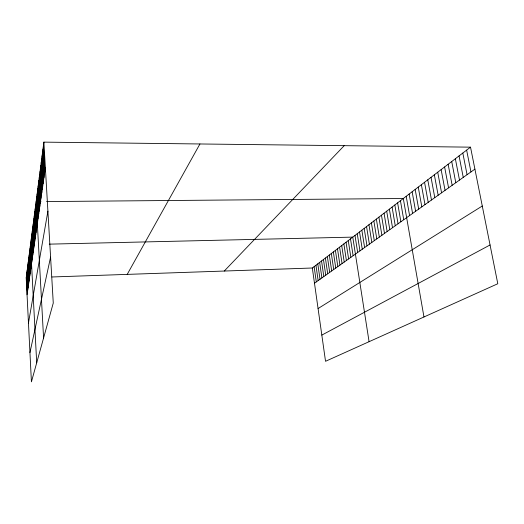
<?xml version="1.0" encoding="UTF-8"?>
<svg xmlns="http://www.w3.org/2000/svg" width="524" height="524" viewBox="0 0 524 524"><rect width="100%" height="100%" fill="white"/><g stroke="black" fill="none" stroke-linecap="round" stroke-linejoin="round"><path stroke-width="0.79" d="M43.878 142.128L53.265 303.042L31.42 381.872L26.2 277.871L43.878 142.128L470.519 147.159L497.8 283.739L325.535 361.298L312.33 268.006L470.519 147.159M27.045 294.757L45.378 167.831M28.466 322.987L47.907 211.159M29.947 352.6L50.586 257.107M127.208 274.386L199.939 143.969M224.265 271.046L344.202 145.672M314.479 283.202L474.908 169.121M318.068 308.551L482.276 206.017M321.828 335.098L490.058 244.97M26.2 277.871L29.337 277.759M51.928 276.98L312.33 268.006M34.46 244.492L30.536 244.584L36.7 362.824M49.276 244.145L352.763 237.117L369.079 341.694M40.977 201.609L36.13 201.648L43.577 337.993M46.616 201.563L403.303 198.511L423.968 316.981M466.635 150.126L470.958 171.931M462.816 153.047L467.074 174.689M459.057 155.916L463.255 177.407M455.356 158.746L459.496 180.079M451.714 161.523L455.795 182.712M448.131 164.261L452.16 185.299M444.607 166.96L448.577 187.847M441.136 169.612L445.046 190.356M437.717 172.219L441.575 192.825M434.35 174.793L438.156 195.256M431.029 177.328L434.789 197.653M427.767 179.824L431.475 200.011M424.551 182.28L428.206 202.329M421.381 184.703L424.99 204.622M418.257 187.088L421.82 206.875M415.178 189.439L418.696 209.096M412.146 191.758L415.617 211.283M409.152 194.037L412.578 213.438M406.205 196.29L409.591 215.567M400.434 200.699L403.735 219.726M397.611 202.86L400.873 221.77M394.827 204.982L398.05 223.774M392.083 207.085L395.26 225.759M389.371 209.155L392.515 227.711M386.699 211.192L389.804 229.636M384.059 213.209L387.131 231.536M381.459 215.194L384.492 233.416M378.891 217.159L381.891 235.263M376.363 219.091L379.324 237.09M373.861 221.004L376.789 238.892M371.398 222.883L374.293 240.667M368.962 224.744L371.824 242.422M366.558 226.578L369.387 244.151M364.187 228.392L366.983 245.861M361.842 230.18L364.612 247.551M359.529 231.949L362.267 249.214M357.25 233.691L359.955 250.865M354.99 235.414L357.669 252.489M350.497 238.846L353.117 255.725M348.264 240.555L350.851 257.336M346.05 242.245L348.617 258.928M343.868 243.909L346.403 260.493M341.714 245.559L344.222 262.046M339.591 247.184L342.067 263.579M337.489 248.789L339.938 265.092M335.412 250.374L337.836 266.592M333.356 251.946L335.76 268.065M331.332 253.492L333.709 269.526M329.327 255.024L331.685 270.967M327.349 256.531L329.681 272.388M325.397 258.024L327.703 273.797M323.465 259.504L325.745 275.185M321.553 260.965L323.812 276.561M319.666 262.406L321.9 277.923M317.799 263.827L320.013 279.266M315.952 265.236L318.147 280.589M314.131 266.631L316.3 281.905M43.42 145.646L44.9 171.132M42.975 149.091L44.435 174.368M42.529 152.477L43.977 177.544M42.097 155.805L43.525 180.656M41.671 159.067L43.086 183.714M41.258 162.263L42.654 186.714M40.846 165.414L42.228 189.662M40.446 168.499L41.809 192.557M40.047 171.531L41.396 195.393M39.66 174.512L40.996 198.183M39.28 177.439L40.597 200.928M38.907 180.315L40.21 203.62M38.54 183.145L39.831 206.266M38.173 185.922L39.451 208.873M37.82 188.653L39.084 211.427M37.473 191.339L38.717 213.943M37.125 193.978L38.363 216.412M36.785 196.579L38.01 218.849M36.457 199.133L37.663 221.239M35.802 204.124L36.994 225.903M35.488 206.561L36.66 228.182M35.174 208.958L36.339 230.422M34.866 211.316L36.018 232.63M34.564 213.635L35.704 234.798M34.27 215.921L35.396 236.933M33.975 218.174L35.095 239.036M33.687 220.388L34.794 241.112M33.405 222.576L34.499 243.149M33.123 224.724L34.211 245.16M32.848 226.84L33.922 247.138M32.573 228.929L33.641 249.09M32.305 230.986L33.366 251.009M32.043 233.016L33.091 252.902M31.781 235.014L32.822 254.769M31.525 236.979L32.56 256.609M31.27 238.918L32.298 258.424M31.021 240.837L32.036 260.212M30.778 242.723L31.781 261.967M30.287 246.47L31.276 265.471M30.045 248.337L31.027 267.207M29.809 250.171L30.778 268.923M29.573 251.985L30.536 270.613M29.337 253.767L30.294 272.284M29.108 255.529L30.058 273.928M28.886 257.264L29.822 275.545M28.663 258.98L29.593 277.144M28.44 260.67L29.364 278.722M28.224 262.341L29.141 280.281M28.008 263.985L28.918 281.814M27.798 265.609L28.696 283.327M27.589 267.214L28.479 284.82M27.379 268.792L28.27 286.3M27.176 270.358L28.06 287.755M26.979 271.897L27.851 289.189M26.776 273.417L27.648 290.61M26.586 274.917L27.445 292.012M26.39 276.403L27.241 293.394"/></g></svg>
